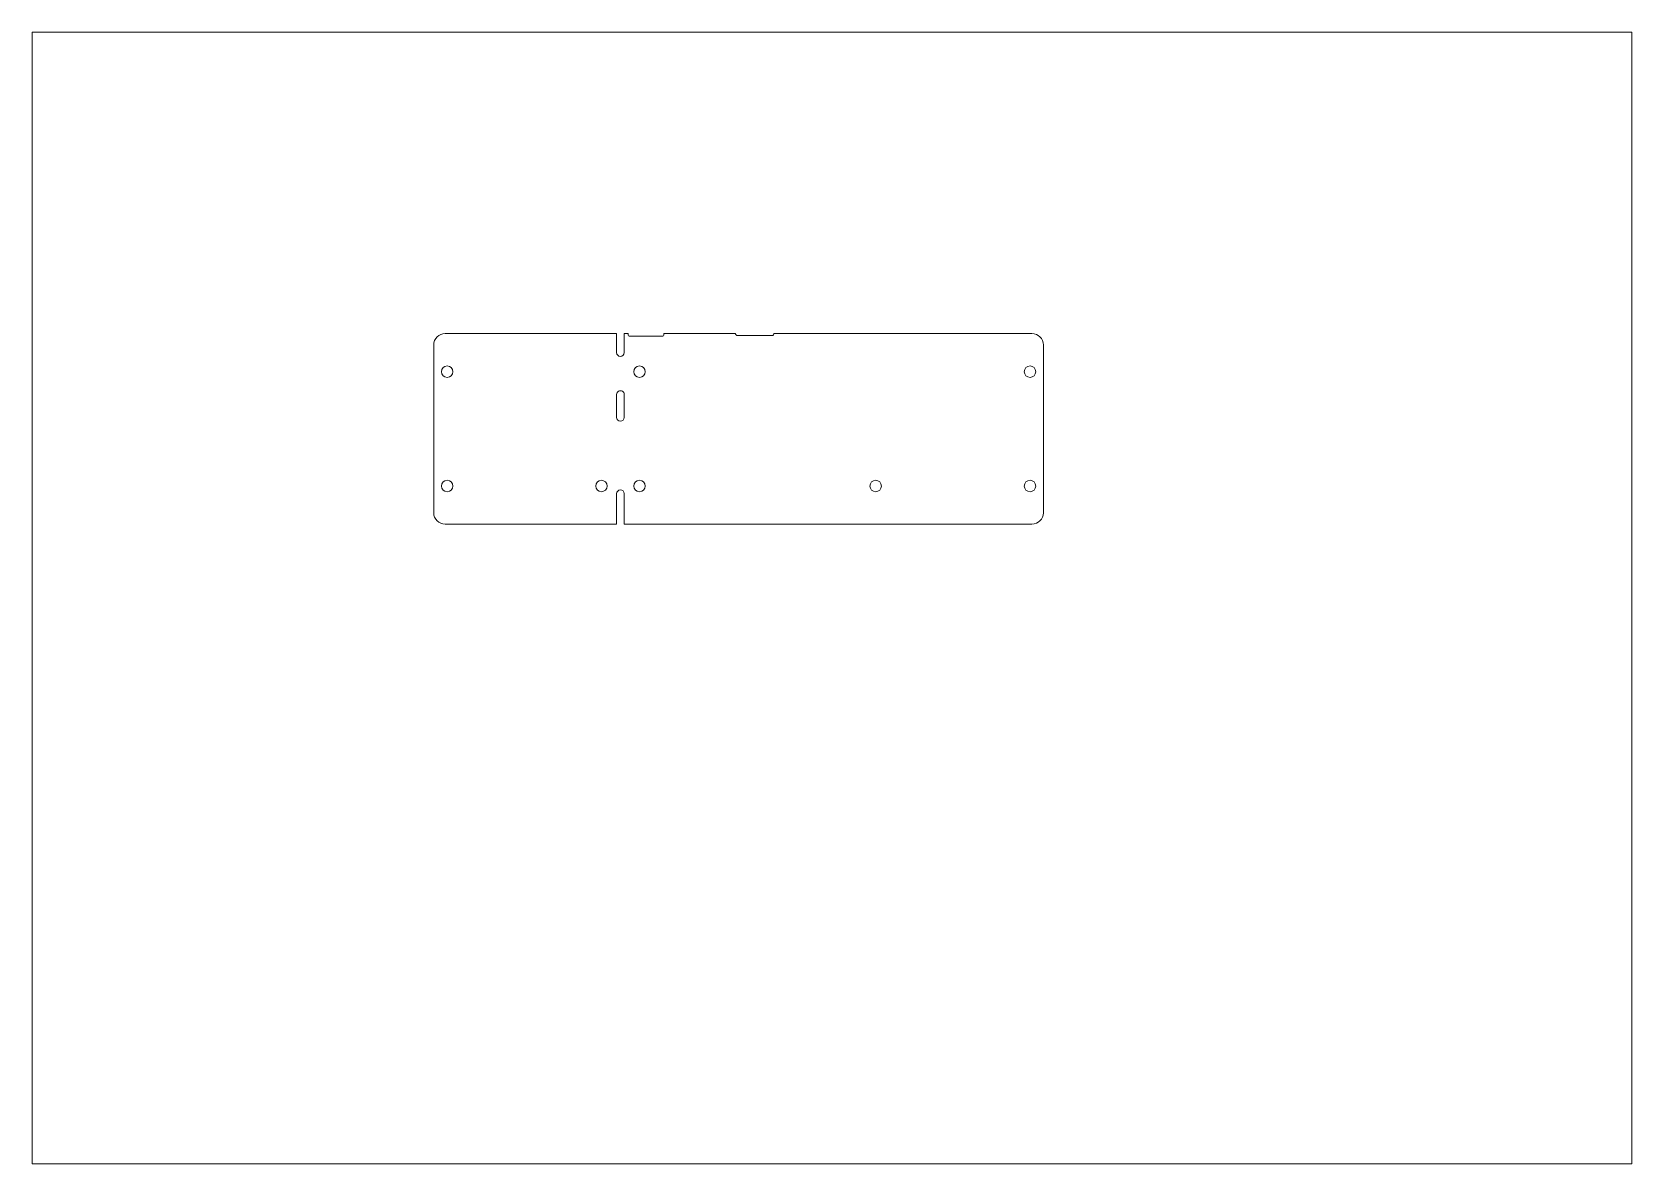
# Model space of a CAD drawing. Header units: inches. Extents: x 0 to 16.5, y 0 to 11.7.
import ezdxf

# ---------------------------------------------------------------- set-up
doc = ezdxf.new("R2010")
doc.units = ezdxf.units.IN
doc.header["$MEASUREMENT"] = 0
doc.layers.add('Layer 1', color=7, linetype='Continuous')

# ---------------------------------------------------------------- blocks, each defined once
blk = doc.blocks.new('block 2')
at = {"layer": 'Layer 1', "lineweight": 0}
blk.add_lwpolyline([(0, 0), (16.535, 0), (16.535, 11.693), (0, 11.693), (0, 0)], dxfattribs=at)

msp = doc.modelspace()

# ---------------------------------------------------------------- linework, layer by layer
at = {"layer": 'Layer 1', "color": 7, "lineweight": 9, "true_color": 0xffffff}
for points in [[(4.152, 6.727), (4.152, 8.46)], [(4.27, 8.578), (6.042, 8.578), (6.042, 8.381)], [(6.121, 8.381), (6.121, 8.578), (6.16, 8.578), (6.16, 8.57)], [(6.18, 8.55), (6.512, 8.55)], [(6.531, 8.57), (6.531, 8.578), (7.27, 8.578)], [(7.29, 8.558), (7.648, 8.558)], [(7.668, 8.578), (10.333, 8.578)], [(10.452, 8.46), (10.452, 6.727)], [(6.042, 7.712), (6.042, 7.948)], [(6.121, 7.948), (6.121, 7.712)], [(6.042, 6.61), (6.042, 6.924)], [(6.121, 6.61), (6.121, 6.925)], [(6.042, 6.609), (4.27, 6.609)], [(10.333, 6.609), (6.121, 6.609)]]:
    msp.add_lwpolyline(points, dxfattribs=at)
for points in [[(4.27, 8.578), (4.205, 8.578), (4.152, 8.525), (4.152, 8.46)], [(6.16, 8.57), (6.16, 8.559), (6.169, 8.55), (6.18, 8.55)], [(6.512, 8.55), (6.523, 8.55), (6.531, 8.559), (6.531, 8.57)], [(7.27, 8.578), (7.27, 8.567), (7.279, 8.558), (7.29, 8.558)], [(7.648, 8.558), (7.659, 8.558), (7.668, 8.567), (7.668, 8.578)], [(10.452, 8.46), (10.452, 8.525), (10.399, 8.578), (10.333, 8.578)], [(4.152, 6.727), (4.152, 6.662), (4.205, 6.609), (4.27, 6.609)], [(10.333, 6.609), (10.399, 6.609), (10.452, 6.662), (10.452, 6.727)], [(6.042, 6.61), (6.042, 6.61), (6.042, 6.609), (6.042, 6.609)], [(6.121, 6.609), (6.121, 6.609), (6.121, 6.61), (6.121, 6.61)]]:
    msp.add_open_spline(points, degree=3, dxfattribs=at)
for points, knots in [([(6.042, 8.381), (6.042, 8.359), (6.06, 8.342), (6.081, 8.342), (6.103, 8.342), (6.121, 8.359), (6.121, 8.381)], [0, 0, 0, 0, 1, 1, 1, 2, 2, 2, 2]), ([(4.349, 8.184), (4.349, 8.217), (4.323, 8.243), (4.29, 8.243), (4.258, 8.243), (4.231, 8.217), (4.231, 8.184), (4.231, 8.151), (4.258, 8.125), (4.29, 8.125), (4.323, 8.125), (4.349, 8.151), (4.349, 8.184)], [0, 0, 0, 0, 1, 1, 1, 2, 2, 2, 3, 3, 3, 4, 4, 4, 4]), ([(6.337, 8.184), (6.337, 8.217), (6.311, 8.243), (6.278, 8.243), (6.246, 8.243), (6.219, 8.217), (6.219, 8.184), (6.219, 8.151), (6.246, 8.125), (6.278, 8.125), (6.311, 8.125), (6.337, 8.151), (6.337, 8.184)], [0, 0, 0, 0, 1, 1, 1, 2, 2, 2, 3, 3, 3, 4, 4, 4, 4]), ([(10.373, 8.184), (10.373, 8.217), (10.346, 8.243), (10.314, 8.243), (10.281, 8.243), (10.255, 8.217), (10.255, 8.184), (10.255, 8.151), (10.281, 8.125), (10.314, 8.125), (10.346, 8.125), (10.373, 8.151), (10.373, 8.184)], [0, 0, 0, 0, 1, 1, 1, 2, 2, 2, 3, 3, 3, 4, 4, 4, 4]), ([(6.121, 7.948), (6.121, 7.962), (6.113, 7.975), (6.101, 7.982), (6.089, 7.989), (6.074, 7.989), (6.062, 7.982), (6.05, 7.975), (6.042, 7.962), (6.042, 7.948)], [0, 0, 0, 0, 1, 1, 1, 2, 2, 2, 3, 3, 3, 3]), ([(6.042, 7.712), (6.042, 7.69), (6.06, 7.672), (6.081, 7.672), (6.103, 7.672), (6.121, 7.69), (6.121, 7.712)], [0, 0, 0, 0, 1, 1, 1, 2, 2, 2, 2]), ([(4.349, 7.003), (4.349, 7.036), (4.323, 7.062), (4.29, 7.062), (4.258, 7.062), (4.231, 7.036), (4.231, 7.003), (4.231, 6.97), (4.258, 6.944), (4.29, 6.944), (4.323, 6.944), (4.349, 6.97), (4.349, 7.003)], [0, 0, 0, 0, 1, 1, 1, 2, 2, 2, 3, 3, 3, 4, 4, 4, 4]), ([(5.944, 7.003), (5.944, 7.036), (5.917, 7.062), (5.885, 7.062), (5.852, 7.062), (5.826, 7.036), (5.826, 7.003), (5.826, 6.97), (5.852, 6.944), (5.885, 6.944), (5.917, 6.944), (5.944, 6.97), (5.944, 7.003)], [0, 0, 0, 0, 1, 1, 1, 2, 2, 2, 3, 3, 3, 4, 4, 4, 4]), ([(6.121, 6.925), (6.121, 6.946), (6.103, 6.964), (6.081, 6.964), (6.059, 6.963), (6.042, 6.945), (6.042, 6.924)], [0, 0, 0, 0, 1, 1, 1, 2, 2, 2, 2]), ([(6.337, 7.003), (6.337, 7.036), (6.311, 7.062), (6.278, 7.062), (6.246, 7.062), (6.219, 7.036), (6.219, 7.003), (6.219, 6.97), (6.246, 6.944), (6.278, 6.944), (6.311, 6.944), (6.337, 6.97), (6.337, 7.003)], [0, 0, 0, 0, 1, 1, 1, 2, 2, 2, 3, 3, 3, 4, 4, 4, 4]), ([(8.778, 7.003), (8.778, 7.036), (8.752, 7.062), (8.719, 7.062), (8.687, 7.062), (8.66, 7.036), (8.66, 7.003), (8.66, 6.97), (8.687, 6.944), (8.719, 6.944), (8.752, 6.944), (8.778, 6.97), (8.778, 7.003)], [0, 0, 0, 0, 1, 1, 1, 2, 2, 2, 3, 3, 3, 4, 4, 4, 4]), ([(10.373, 7.003), (10.373, 7.036), (10.346, 7.062), (10.314, 7.062), (10.281, 7.062), (10.255, 7.036), (10.255, 7.003), (10.255, 6.97), (10.281, 6.944), (10.314, 6.944), (10.346, 6.944), (10.373, 6.97), (10.373, 7.003)], [0, 0, 0, 0, 1, 1, 1, 2, 2, 2, 3, 3, 3, 4, 4, 4, 4])]:
    msp.add_open_spline(points, degree=3, knots=knots, dxfattribs=at)

# ---------------------------------------------------------------- block references
at = {"layer": 'Layer 1'}
msp.add_blockref('block 2', (0, 0), dxfattribs=at)

doc.saveas('drawing.dxf')
